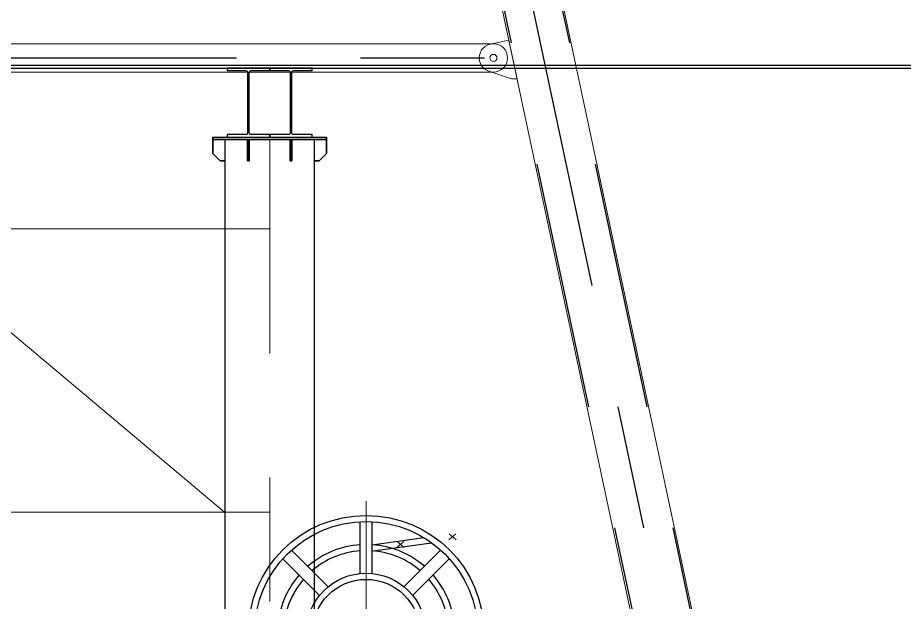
# Model space of a CAD drawing. Extents: x 1767995 to 4174245, y 542814 to 862564.
# Drawn here: x 2600409 to 2606661, y 581120 to 585245 of the extents above; entities that cross this region are included whole.
import ezdxf

# ---------------------------------------------------------------- set-up
doc = ezdxf.new("R2010")
doc.units = 0
doc.header["$LTSCALE"] = 3500
for name, pattern in [('CENTER', [2, 1.25, -0.25, 0.25, -0.25]), ('DASHDOT', [25.4, 12.7, -6.35, 0, -6.35]), ('DASHED', [0.75, 0.5, -0.25])]:
    doc.linetypes.add(name, pattern=pattern)
for name, color, linetype, lineweight in [('1粗实线', 1, 'Continuous', 30), ('1轮廓实线层', 7, 'Continuous', 30), ('3中心线', 6, 'CENTER', 18), ('6标注线', 7, 'Continuous', 13), ('CENTER', 1, 'DASHDOT', 15)]:
    doc.layers.add(name, color=color, linetype=linetype, lineweight=lineweight)
for name, color, linetype in [('3中心线层', 1, 'CENTER'), ('4虚线层', 6, 'DASHED'), ('M_Prof', 2, 'Continuous')]:
    doc.layers.add(name, color=color, linetype=linetype)

# ---------------------------------------------------------------- blocks, each defined once
blk = doc.blocks.new('sdfsdf43')
at = {"layer": '1粗实线'}
for p, q in [((6474062, 1534998.8), (6474062, 1543510.2)), ((6474692, 1534998.8), (6474692, 1543510.1))]:
    blk.add_line(p, q, dxfattribs=at)
for points in [[(6427881.1, 1544014.2), (6484448.3, 1544014.2), (6484448.3, 1544602.2), (6427881.1, 1544602.2)], [(6474062, 1543360.2), (6474027, 1543360.2), (6473977, 1543410.2), (6473977, 1543510.2), (6473977, 1543410.2), (6474027, 1543360.2)], [(6473977, 1543510.2), (6474777, 1543510.2)], [(6474233, 1543510.2), (6474233, 1543360.2), (6474221, 1543360.2), (6474221, 1543510.2), (6474221, 1543360.2), (6474233, 1543360.2)], [(6474533, 1543510.2), (6474533, 1543360.2), (6474521, 1543360.2), (6474521, 1543510.2), (6474521, 1543360.2), (6474533, 1543360.2)], [(6474777, 1543410.2), (6474727, 1543360.2), (6474777, 1543410.2), (6474777, 1543510.2)], [(6474727, 1543360.2), (6474692, 1543360.2)]]:
    blk.add_lwpolyline(points, close=True, dxfattribs=at)
blk.add_lwpolyline([(6473977, 1543526.2), (6473977, 1543510.2), (6473977, 1543526.2), (6474777, 1543526.2), (6474777, 1543510.2), (6474777, 1543526.2)], dxfattribs=at)
at = {"layer": '3中心线'}
for p, q in [((6474377, 1534998.8), (6474377, 1543510.2)), ((6474377, 1542879.6), (6471377, 1542879.6)), ((6474057.5, 1540879.6), (6471679.9, 1542879.6)), ((6474377, 1540879.6), (6471377, 1540879.6))]:
    blk.add_line(p, q, dxfattribs=at)
at = {"layer": 'M_Prof'}
blk.add_line((6427881.1, 1544034.2), (6484448.3, 1544034.2), dxfattribs=at)
for points in [[(6474077, 1543526.2), (6474377, 1543526.2), (6474377, 1543544.2), (6474245.5, 1543544.2, -0.414214), (6474232.5, 1543557.2), (6474232.5, 1543983.2, -0.414214), (6474245.5, 1543996.2), (6474377, 1543996.2), (6474377, 1544014.2), (6474077, 1544014.2), (6474077, 1543996.2), (6474208.5, 1543996.2, -0.414214), (6474221.5, 1543983.2), (6474221.5, 1543557.2, -0.414214), (6474208.5, 1543544.2), (6474077, 1543544.2)], [(6474377, 1543526.2), (6474677, 1543526.2), (6474677, 1543544.2), (6474545.5, 1543544.2, -0.414214), (6474532.5, 1543557.2), (6474532.5, 1543983.2, -0.414214), (6474545.5, 1543996.2), (6474677, 1543996.2), (6474677, 1544014.2), (6474377, 1544014.2), (6474377, 1543996.2), (6474508.5, 1543996.2, -0.414214), (6474521.5, 1543983.2), (6474521.5, 1543557.2, -0.414214), (6474508.5, 1543544.2), (6474377, 1543544.2)]]:
    blk.add_lwpolyline(points, format="xyb", close=True, dxfattribs=at)
blk = doc.blocks.new('sdgdsgdsgd')
for p, q in [((-28760.2, 23408.2), (-28711.6, 23451.4)), ((-28757.5, 23451.4), (-28707.4, 23408.2)), ((-28393.3, 23461.7), (-28344.7, 23504.9)), ((-28390.6, 23504.9), (-28340.6, 23461.7))]:
    blk.add_line(p, q)
at = {"layer": '1轮廓实线层'}
for p, q in [((-29019.9, 23224.2), (-29019.9, 23590.2)), ((-28933.5, 23224.2), (-28933.5, 23590.2)), ((-28933.5, 23427.9), (-28569.4, 23477.9)), ((-29243.3, 23131.7), (-29502.1, 23390.5)), ((-28927.6, 23385.1), (-28514.9, 23441.8)), ((-28710.1, 23131.7), (-28451.3, 23390.5)), ((-29304.4, 23070.6), (-29563.2, 23329.4)), ((-28649, 23070.6), (-28390.2, 23329.4)), ((-28423.5, 22460.8), (-28331.1, 22893.5)), ((-28386.8, 22452.9), (-28294.4, 22885.7)), ((-28294.4, 22885.7), (-28331.1, 22893.5)), ((-29762.9, 22847.2), (-29396.9, 22847.2)), ((-28556.5, 22847.2), (-28190.5, 22847.2)), ((-29762.9, 22760.8), (-29396.9, 22760.8)), ((-28556.5, 22760.8), (-28190.5, 22760.8)), ((-29563.2, 22278.6), (-29304.4, 22537.4)), ((-28390.2, 22278.6), (-28649, 22537.4)), ((-29502.1, 22217.5), (-29243.3, 22476.3)), ((-28451.3, 22217.5), (-28710.1, 22476.3)), ((-28386.8, 22452.9), (-28423.5, 22460.8)), ((-29019.9, 22017.8), (-29019.9, 22383.8)), ((-28933.5, 22017.8), (-28933.5, 22383.8))]:
    blk.add_line(p, q, dxfattribs=at)
for radius in [830.6, 787.4, 422.4, 379.2, 134.4]:
    blk.add_circle((-28976.7, 22804), radius, dxfattribs=at)
for radius, start, end in [(625.4, 93.96077, 131.03923), (582.2, 94.25517, 130.74483), (625.4, 48.96077, 86.03923), (582.2, 49.25517, 85.74483), (625.4, 138.96077, 176.03923), (625.4, 3.96077, 41.03923), (582.2, 139.25517, 175.74483), (582.2, 4.25517, 40.74483), (625.4, 183.96077, 221.03923), (582.2, 184.25517, 220.74483), (582.2, 319.25517, 355.74483), (625.4, 318.96077, 356.03923), (625.4, 228.96077, 266.03923), (582.2, 229.25517, 265.74483), (582.2, 274.25517, 310.74483), (625.4, 273.96077, 311.03923)]:
    blk.add_arc((-28976.7, 22804), radius, start, end, dxfattribs=at)
at = {"layer": 'CENTER'}
blk.add_line((-28976.7, 21842.7), (-28976.7, 23735.9), dxfattribs=at)
blk = doc.blocks.new('AA')
for p, q in [((9834.1, -6571.5), (6866.8, -20498.8)), ((10269.6, -6571.5), (7283.5, -20587.4))]:
    blk.add_line(p, q)
at = {"layer": '3中心线层'}
blk.add_line((10051.9, -6571.5), (7002.3, -20885.5), dxfattribs=at)
at = {"layer": '4虚线层'}
for p, q in [((9846.4, -6571.5), (6878.5, -20501.3)), ((10257.4, -6571.5), (7271.7, -20584.9))]:
    blk.add_line(p, q, dxfattribs=at)
blk = doc.blocks.new('A$C8d28a030')
for p, q in [((7775.5, 5559.9), (7904.7, 5587.4)), ((7904.7, 5587.4), (7963, 5313.5)), ((1743, 5562), (7796.4, 5562)), ((1743, 5362), (7796.4, 5362)), ((7923, 5313.5), (7764.3, 5367.3)), ((7963, 5313.5), (7923, 5313.5))]:
    blk.add_line(p, q)
for radius in [100, 25]:
    blk.add_circle((7796.4, 5462), radius)
at = {"layer": '3中心线层'}
blk.add_line((1609.4, 5462), (7931.4, 5462), dxfattribs=at)
at = {"xscale": -1}
blk.add_blockref('AA', (16172.7, 21553.5), dxfattribs=at)
blk.add_blockref('sdgdsgdsgd', (35875.5, -21401))

msp = doc.modelspace()

# ---------------------------------------------------------------- block references
at = {"layer": '3中心线'}
msp.add_blockref('sdfsdf43', (-3872191.3, -959124.4), dxfattribs=at)
at = {"layer": '6标注线'}
msp.add_blockref('A$C8d28a030', (2595967, 579499.4), dxfattribs=at)

doc.saveas('drawing.dxf')
